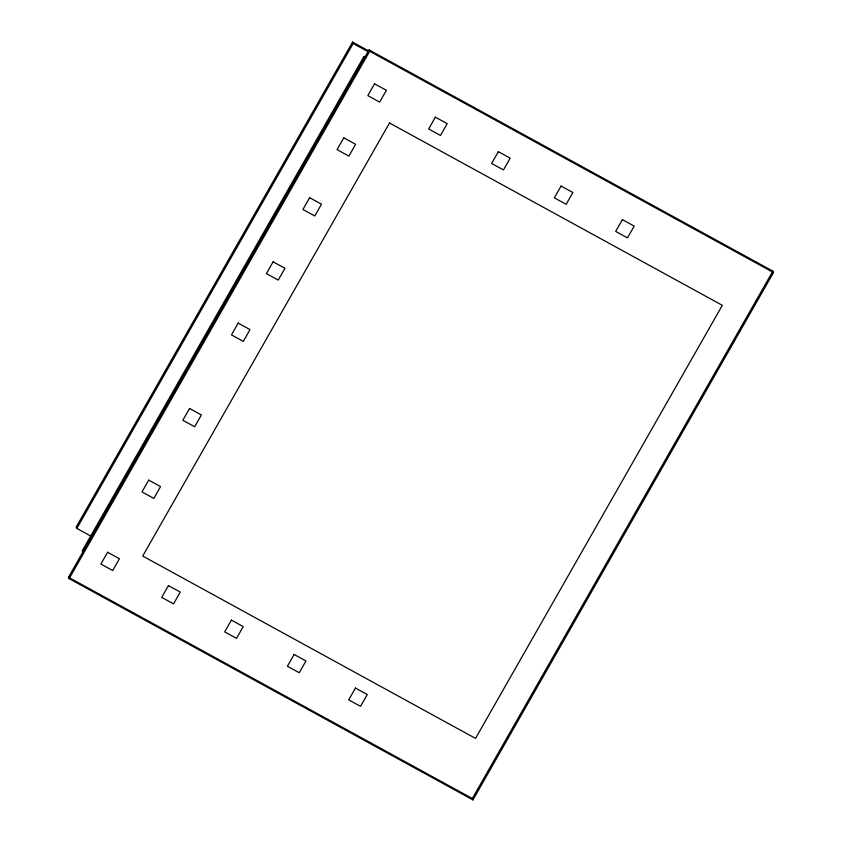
<?xml version="1.0" encoding="UTF-8"?>
<svg xmlns="http://www.w3.org/2000/svg" width="842" height="842" viewBox="0 0 842 842"><rect width="100%" height="100%" fill="white"/><g stroke="black" fill="none" stroke-linecap="round" stroke-linejoin="round"><path stroke-width="1.26" d="M368.68 50.941L352.545 42.1L76.19 527.039L76.822 528.418L91.81 536.628M76.822 528.418L353.177 43.479L352.545 42.1M366.259 57.719L363.965 56.456L82.232 550.826L83.021 552.552M68.507 577.254L369.038 49.878L772.861 271.145L773.493 272.534L472.962 799.9L69.139 578.633L68.507 577.254L472.32 798.521L472.962 799.9M69.139 578.633L369.68 51.267L369.038 49.878M472.32 798.521L772.861 271.145M369.68 51.267L773.493 272.534M353.177 43.479L368.165 51.699M363.965 56.456L364.754 58.182M107.597 552.268L100.882 564.056L112.712 570.539L119.427 558.751L107.597 552.268M148.708 480.129L141.993 491.917L153.823 498.401L160.538 486.613L148.708 480.129M189.545 408.465L182.83 420.242L194.67 426.736L201.385 414.948L189.545 408.465M238.181 323.118L231.466 334.905L243.296 341.389L250.021 329.601L238.181 323.118M273.113 261.82L266.398 273.608L278.228 280.091L284.943 268.314L273.113 261.82M309.656 197.702L302.941 209.49L314.771 215.973L321.486 204.185L309.656 197.702M343.778 137.825L337.063 149.602L348.893 156.096L355.619 144.308L343.778 137.825M374.543 83.832L367.828 95.62L379.658 102.103L386.383 90.315L374.543 83.832M389.509 122.974L142.719 556.046L475.519 738.402L722.32 305.33L389.509 122.974M168.432 585.6L161.717 597.388L173.547 603.872L180.262 592.084L168.432 585.6M435.377 117.164L428.662 128.952L440.492 135.436L447.207 123.648L435.377 117.164M231.392 620.101L224.677 631.889L236.507 638.373L243.233 626.585L231.392 620.101M498.338 151.665L491.623 163.453L503.453 169.937L510.178 158.149L498.338 151.665M294.121 654.466L287.406 666.254L299.236 672.737L305.951 660.949L294.121 654.466M561.067 186.04L554.352 197.828L566.182 204.311L572.897 192.523L561.067 186.04M355.429 688.061L348.704 699.849L360.544 706.333L367.259 694.545L355.429 688.061M622.375 219.625L615.66 231.413L627.49 237.897L634.205 226.109L622.375 219.625"/></g></svg>
